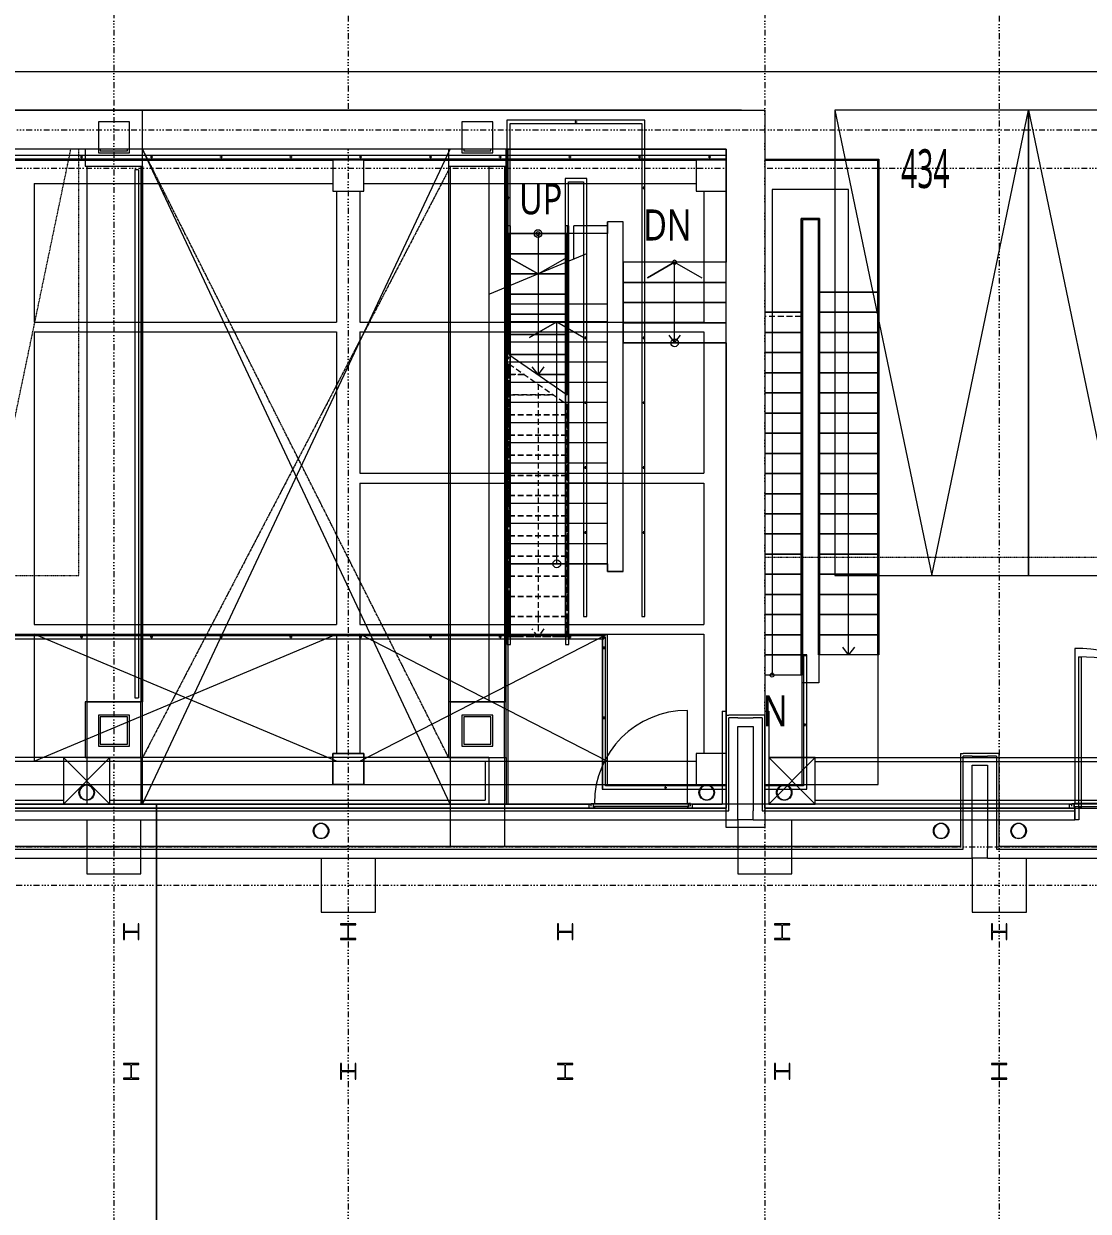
# Model space of a CAD drawing. Extents: x -168053 to 290600, y -560063 to 131745.
# Drawn here: x 114614 to 128349, y 85794 to 101111 of the extents above; entities that cross this region are included whole.
import ezdxf

# ---------------------------------------------------------------- set-up
doc = ezdxf.new("R2010")
doc.units = 0
doc.header["$LTSCALE"] = 250
doc.set_wipeout_variables(frame=1)
for name, pattern in [('H12PL1$0$CENTERK0', [0.065, 0.05, -0.005, 0.005, -0.005]), ('H12PL1$0$DOTK1', [0.01, 0.005, -0.005]), ('H12PL1$0$JJP_三點線', [0.9, 0.3, -0.15, 0, -0.15, 0, -0.15, 0, -0.15]), ('H12PL1$0$JJP_虛線(退縮線、投影線、地下室範圍、非屬本工程、圖面分區)', [0.45, 0.3, -0.15]), ('H12PL1$0$Wipeout_Contour', [1, 0, -1]), ('H12PL1$0$虛線', [0.846667, 0.423333, -0.423333]), ('H12PL25$0$JJP_三點線', [0.9, 0.3, -0.15, 0, -0.15, 0, -0.15, 0, -0.15]), ('H12PL25$0$JJP_虛線(退縮線、投影線、地下室範圍、非屬本工程、圖面分區)', [0.45, 0.3, -0.15])]:
    doc.linetypes.add(name, pattern=pattern)
for name, color, linetype in [('H12PL1$0$A-OBJE-2D', 252, 'Continuous'), ('H12PL1$0$A-OBJE-MEP', 252, 'Continuous'), ('H12PL1$0$A-RAIL', 252, 'Continuous'), ('H12PL1$0$A-STRS', 252, 'Continuous'), ('H12PL1$0$A-TEXT', 252, 'Continuous'), ('H12PL1$0$A-WALL-EX', 252, 'Continuous'), ('H12PL1$0$Door', 252, 'Continuous'), ('H12PL1$0$Hattch', 252, 'Continuous'), ('H12PL1$0$L10_14_DRAN', 252, 'Continuous'), ('H12PL1$0$L10_14_HYOKI', 252, 'Continuous'), ('H12PL1$0$L10_14_KABE1', 252, 'Continuous'), ('H12PL1$0$L10_14_PKG', 252, 'Continuous'), ('H12PL1$0$L10_14_PKG-NN', 252, 'Continuous'), ('H12PL1$0$L10_14_SIAGE1', 252, 'Continuous'), ('H12PL1$0$L10_14_SITE', 252, 'Continuous'), ('H12PL1$0$L10_14_STEEL2', 252, 'Continuous'), ('H12PL1$0$L10_14_SUGATA2', 252, 'Continuous'), ('H12PL1$0$L10_14_SUGATA3', 252, 'Continuous'), ('H12PL1$0$L10_14_SUGATAD', 252, 'Continuous'), ('H12PL1$0$L10_14_TATEGU1', 252, 'Continuous'), ('H12PL1$0$L10_14_TATEGU3', 252, 'Continuous'), ('H12PL1$0$S-BEAM-SHOW', 252, 'Continuous'), ('H12PL1$0$S-COL', 252, 'Continuous'), ('H12PL1$0$S-FNDN', 252, 'Continuous'), ('H12PL1$0$S-GRID', 252, 'Continuous'), ('H12PL1$0$S-SLAB-SHOW', 252, 'Continuous'), ('H12PL25$0$A-OBJE-2D', 252, 'Continuous'), ('H12PL25$0$A-OBJE-MEP', 252, 'Continuous'), ('H12PL25$0$A-RAIL', 252, 'Continuous'), ('H12PL25$0$A-STRS', 252, 'Continuous'), ('H12PL25$0$A-TEXT', 252, 'Continuous'), ('H12PL25$0$A-WALL-EX', 252, 'Continuous'), ('H12PL25$0$S-BEAM-SHOW', 252, 'Continuous'), ('H12PL25$0$S-COL', 252, 'Continuous'), ('H12PL25$0$S-GRID', 252, 'Continuous'), ('H12PL25$0$S-SLAB-SHOW', 252, 'Continuous')]:
    doc.layers.add(name, color=color, linetype=linetype)
doc.styles.add('H12PL1$0$Standard', font='', dxfattribs={"width": 0.8})
doc.styles.add('H12PL25$0$Standard', font='', dxfattribs={"width": 0.8})
doc.styles.get('H12PL1$0$Standard').set_extended_font_data('Microsoft JhengHei')
doc.styles.get('H12PL25$0$Standard').set_extended_font_data('Microsoft JhengHei')

# ---------------------------------------------------------------- blocks, each defined once
blk = doc.blocks.new('H12PL25')
at = {"layer": 'H12PL25$0$A-OBJE-2D', "lineweight": 0}
for p, q in [((114750, 91600), (118650, 93237.5)), ((118650, 91600), (114750, 93237.5)), ((118950, 91600), (122140, 93237.5)), ((122140, 91600), (118950, 93237.5))]:
    blk.add_line(p, q, dxfattribs=at)
at = {"layer": 'H12PL25$0$A-OBJE-MEP', "lineweight": 0, "flags": 128}
for points in [[(118545, 90700, 1), (118355, 90700, 1)], [(126545, 90700, 1), (126355, 90700, 1)], [(127545, 90700, 1), (127355, 90700, 1)]]:
    blk.add_lwpolyline(points, format="xyb", close=True, dxfattribs=at)
at = {"layer": 'H12PL25$0$A-OBJE-MEP', "lineweight": 0}
for centre in [(118450, 90700), (126450, 90700), (127450, 90700)]:
    blk.add_circle(centre, 100, dxfattribs=at)
at = {"layer": 'H12PL25$0$A-RAIL', "lineweight": 0}
for p, q in [((115360, 99407), (115360, 99373)), ((116260, 99407), (116260, 99373)), ((117160, 99407), (117160, 99373)), ((118060, 99407), (118060, 99373)), ((118960, 99407), (118960, 99373)), ((119860, 99407), (119860, 99373)), ((120760, 99407), (120760, 99373)), ((121660, 99407), (121660, 99373)), ((122560, 99407), (122560, 99373)), ((123460, 99407), (123460, 99373)), ((115377, 99390), (115343, 99390)), ((116277, 99390), (116243, 99390)), ((117177, 99390), (117143, 99390)), ((118077, 99390), (118043, 99390)), ((118977, 99390), (118943, 99390)), ((119877, 99390), (119843, 99390)), ((120777, 99390), (120743, 99390)), ((121677, 99390), (121643, 99390)), ((122577, 99390), (122543, 99390)), ((123477, 99390), (123443, 99390)), ((123747, 98490), (123713, 98490)), ((123730, 98473), (123730, 98507)), ((123747, 97590), (123713, 97590)), ((123730, 97573), (123730, 97607)), ((123747, 96690), (123713, 96690)), ((123730, 96673), (123730, 96707)), ((123747, 95790), (123713, 95790)), ((123730, 95773), (123730, 95807)), ((123747, 94890), (123713, 94890)), ((123730, 94873), (123730, 94907)), ((123747, 93990), (123713, 93990)), ((123730, 93973), (123730, 94007)), ((115377, 93197.5), (115343, 93197.5)), ((115360, 93214.5), (115360, 93180.5)), ((116277, 93197.5), (116243, 93197.5)), ((116260, 93214.5), (116260, 93180.5)), ((117177, 93197.5), (117143, 93197.5)), ((117160, 93214.5), (117160, 93180.5)), ((118077, 93197.5), (118043, 93197.5)), ((118060, 93214.5), (118060, 93180.5)), ((118977, 93197.5), (118943, 93197.5)), ((118960, 93214.5), (118960, 93180.5)), ((119877, 93197.5), (119843, 93197.5)), ((119860, 93214.5), (119860, 93180.5)), ((120777, 93197.5), (120743, 93197.5)), ((120760, 93214.5), (120760, 93180.5)), ((121677, 93197.5), (121643, 93197.5)), ((121660, 93214.5), (121660, 93180.5)), ((122121.35, 93197.5), (122078.65, 93197.5)), ((122078.65, 93197.5), (122078.65, 91238.65)), ((122120, 93187.5), (122080, 93187.5)), ((122080, 93187.5), (122080, 91240)), ((122120, 91280), (122120, 93187.5)), ((122121.35, 91281.35), (122121.35, 93197.5)), ((122083, 93060), (122117, 93060)), ((122100, 93077), (122100, 93043)), ((123747, 93090), (123713, 93090)), ((123730, 93073), (123730, 93107)), ((124717.35, 92970), (124674.65, 92970)), ((124674.65, 92970), (124674.65, 91281.35)), ((124716, 92960), (124676, 92960)), ((124676, 92960), (124676, 91280)), ((124716, 91240), (124716, 92960)), ((124717.35, 91238.65), (124717.35, 92970)), ((122083, 92160), (122117, 92160)), ((122100, 92177), (122100, 92143)), ((124713, 92070), (124679, 92070)), ((124696, 92053), (124696, 92087)), ((122078.65, 91238.65), (124717.35, 91238.65)), ((122080, 91240), (124716, 91240)), ((124676, 91280), (122120, 91280)), ((124674.65, 91281.35), (122121.35, 91281.35)), ((122879, 91260), (122913, 91260)), ((122896, 91243), (122896, 91277)), ((123779, 91260), (123813, 91260)), ((123796, 91243), (123796, 91277))]:
    blk.add_line(p, q, dxfattribs=at)
at = {"layer": 'H12PL25$0$A-RAIL', "lineweight": 0, "flags": 128}
for points in [[(77560, 99411.35), (77560, 99368.65), (123730, 99368.65), (123730, 99411.35)], [(77570, 99410), (77570, 99370), (123720, 99370), (123720, 99410)], [(123751.35, 99390), (123708.65, 99390), (123708.65, 92690), (123751.35, 92690)], [(123750, 99380), (123710, 99380), (123710, 92700), (123750, 92700)], [(77560, 93218.85), (77560, 93176.15), (122100, 93176.15), (122100, 93218.85)], [(77570, 93217.5), (77570, 93177.5), (122090, 93177.5), (122090, 93217.5)]]:
    blk.add_lwpolyline(points, close=True, dxfattribs=at)
at = {"layer": 'H12PL25$0$A-STRS', "lineweight": 0}
for p, q in [((123878, 97390), (123878, 99366)), ((123878, 99366), (125648, 99366)), ((125632, 99350), (123894, 99350)), ((123894, 99350), (123894, 97390)), ((123894, 99350), (125632, 99350)), ((123894, 97390), (123894, 99350)), ((123894, 99350), (125632, 99350)), ((123894, 97390), (123894, 99350)), ((125632, 97650), (125632, 99350)), ((125632, 99350), (125632, 97650)), ((125632, 99350), (125632, 97650)), ((125648, 99366), (125648, 97650)), ((125257, 98975), (124269, 98975)), ((124269, 98975), (124269, 97390)), ((125257, 97650), (125257, 98975)), ((124644, 97390), (124644, 98600)), ((124644, 98600), (124882, 98600)), ((124882, 98600), (124644, 98600)), ((124644, 98600), (124644, 97390)), ((124882, 98600), (124644, 98600)), ((124644, 98600), (124644, 97390)), ((124866, 98584), (124660, 98584)), ((124660, 98584), (124660, 97390)), ((124866, 97650), (124866, 98584)), ((124882, 98600), (124882, 97650)), ((124882, 97650), (124882, 98600)), ((124882, 97650), (124882, 98600)), ((124866, 92970), (124866, 97650)), ((124866, 97650), (124882, 97650)), ((124882, 97650), (124866, 97650)), ((124882, 97650), (124882, 92970)), ((124882, 92970), (124882, 97650)), ((125632, 97650), (124882, 97650)), ((125632, 97650), (124882, 97650)), ((124882, 97390), (124882, 97650)), ((124882, 97650), (125632, 97650)), ((125632, 97650), (124882, 97650)), ((125257, 93230), (125257, 97650)), ((125632, 92970), (125632, 97650)), ((125632, 97650), (125648, 97650)), ((125648, 97650), (125632, 97650)), ((125632, 97650), (125632, 92970)), ((125632, 97650), (125632, 97390)), ((125648, 97650), (125648, 92970)), ((123894, 97390), (123878, 97390)), ((123878, 92710), (123878, 97390)), ((123878, 97390), (123894, 97390)), ((123894, 97390), (123894, 92710)), ((123894, 92710), (123894, 97390)), ((123894, 97390), (124644, 97390)), ((123894, 97390), (124644, 97390)), ((124644, 97390), (123894, 97390)), ((123894, 97130), (123894, 97390)), ((123894, 97390), (124644, 97390)), ((124269, 97390), (124269, 92970)), ((124660, 97390), (124644, 97390)), ((124644, 92710), (124644, 97390)), ((124644, 97390), (124660, 97390)), ((124644, 97390), (124644, 92710)), ((124644, 97390), (124644, 97130)), ((124660, 97390), (124660, 92710)), ((125632, 97390), (124882, 97390)), ((124882, 97130), (124882, 97390)), ((124882, 97390), (125632, 97390)), ((125632, 97390), (124882, 97390)), ((125632, 97390), (125632, 97130)), ((123894, 97130), (124644, 97130)), ((124644, 97130), (123894, 97130)), ((123894, 97130), (124644, 97130)), ((123894, 96870), (123894, 97130)), ((124644, 97130), (124644, 96870)), ((125632, 97130), (124882, 97130)), ((124882, 96870), (124882, 97130)), ((124882, 97130), (125632, 97130)), ((125632, 97130), (124882, 97130)), ((125632, 97130), (125632, 96870)), ((123894, 96870), (124644, 96870)), ((124644, 96870), (123894, 96870)), ((123894, 96870), (124644, 96870)), ((123894, 96610), (123894, 96870)), ((124644, 96870), (124644, 96610)), ((125632, 96870), (124882, 96870)), ((124882, 96610), (124882, 96870)), ((124882, 96870), (125632, 96870)), ((125632, 96870), (124882, 96870)), ((125632, 96870), (125632, 96610)), ((123894, 96610), (124644, 96610)), ((124644, 96610), (123894, 96610)), ((123894, 96610), (124644, 96610)), ((123894, 96350), (123894, 96610)), ((124644, 96610), (124644, 96350)), ((125632, 96610), (124882, 96610)), ((124882, 96350), (124882, 96610)), ((124882, 96610), (125632, 96610)), ((125632, 96610), (124882, 96610)), ((125632, 96610), (125632, 96350)), ((123894, 96350), (124644, 96350)), ((124644, 96350), (123894, 96350)), ((123894, 96350), (124644, 96350)), ((123894, 96090), (123894, 96350)), ((124644, 96350), (124644, 96090)), ((125632, 96350), (124882, 96350)), ((124882, 96090), (124882, 96350)), ((124882, 96350), (125632, 96350)), ((125632, 96350), (124882, 96350)), ((125632, 96350), (125632, 96090)), ((123894, 96090), (124644, 96090)), ((124644, 96090), (123894, 96090)), ((123894, 96090), (124644, 96090)), ((123894, 95830), (123894, 96090)), ((124644, 96090), (124644, 95830)), ((125632, 96090), (124882, 96090)), ((124882, 95830), (124882, 96090)), ((124882, 96090), (125632, 96090)), ((125632, 96090), (124882, 96090)), ((125632, 96090), (125632, 95830)), ((123894, 95830), (124644, 95830)), ((124644, 95830), (123894, 95830)), ((123894, 95830), (124644, 95830)), ((123894, 95570), (123894, 95830)), ((124644, 95830), (124644, 95570)), ((125632, 95830), (124882, 95830)), ((124882, 95570), (124882, 95830)), ((124882, 95830), (125632, 95830)), ((125632, 95830), (124882, 95830)), ((125632, 95830), (125632, 95570)), ((123894, 95570), (124644, 95570)), ((124644, 95570), (123894, 95570)), ((123894, 95570), (124644, 95570)), ((123894, 95310), (123894, 95570)), ((124644, 95570), (124644, 95310)), ((125632, 95570), (124882, 95570)), ((124882, 95310), (124882, 95570)), ((124882, 95570), (125632, 95570)), ((125632, 95570), (124882, 95570)), ((125632, 95570), (125632, 95310)), ((123894, 95310), (124644, 95310)), ((124644, 95310), (123894, 95310)), ((123894, 95310), (124644, 95310)), ((123894, 95050), (123894, 95310)), ((124644, 95310), (124644, 95050)), ((125632, 95310), (124882, 95310)), ((124882, 95050), (124882, 95310)), ((124882, 95310), (125632, 95310)), ((125632, 95310), (124882, 95310)), ((125632, 95310), (125632, 95050)), ((123894, 95050), (124644, 95050)), ((124644, 95050), (123894, 95050)), ((123894, 95050), (124644, 95050)), ((123894, 94790), (123894, 95050)), ((124644, 95050), (124644, 94790)), ((125632, 95050), (124882, 95050)), ((124882, 94790), (124882, 95050)), ((124882, 95050), (125632, 95050)), ((125632, 95050), (124882, 95050)), ((125632, 95050), (125632, 94790)), ((123894, 94790), (124644, 94790)), ((124644, 94790), (123894, 94790)), ((123894, 94790), (124644, 94790)), ((123894, 94530), (123894, 94790)), ((124644, 94790), (124644, 94530)), ((125632, 94790), (124882, 94790)), ((124882, 94530), (124882, 94790)), ((124882, 94790), (125632, 94790)), ((125632, 94790), (124882, 94790)), ((125632, 94790), (125632, 94530)), ((123894, 94530), (124644, 94530)), ((124644, 94530), (123894, 94530)), ((123894, 94530), (124644, 94530)), ((123894, 94270), (123894, 94530)), ((124644, 94530), (124644, 94270)), ((125632, 94530), (124882, 94530)), ((124882, 94270), (124882, 94530)), ((124882, 94530), (125632, 94530)), ((125632, 94530), (124882, 94530)), ((125632, 94530), (125632, 94270)), ((123894, 94270), (124644, 94270)), ((124644, 94270), (123894, 94270)), ((123894, 94270), (124644, 94270)), ((123894, 94010), (123894, 94270)), ((124644, 94270), (124644, 94010)), ((125632, 94270), (124882, 94270)), ((124882, 94010), (124882, 94270)), ((124882, 94270), (125632, 94270)), ((125632, 94270), (124882, 94270)), ((125632, 94270), (125632, 94010)), ((123894, 94010), (124644, 94010)), ((124644, 94010), (123894, 94010)), ((123894, 94010), (124644, 94010)), ((123894, 93750), (123894, 94010)), ((124644, 94010), (124644, 93750)), ((125632, 94010), (124882, 94010)), ((124882, 93750), (124882, 94010)), ((124882, 94010), (125632, 94010)), ((125632, 94010), (124882, 94010)), ((125632, 94010), (125632, 93750)), ((123894, 93750), (124644, 93750)), ((124644, 93750), (123894, 93750)), ((123894, 93750), (124644, 93750)), ((123894, 93490), (123894, 93750)), ((124644, 93750), (124644, 93490)), ((125632, 93750), (124882, 93750)), ((124882, 93490), (124882, 93750)), ((124882, 93750), (125632, 93750)), ((125632, 93750), (124882, 93750)), ((125632, 93750), (125632, 93490)), ((123894, 93490), (124644, 93490)), ((124644, 93490), (123894, 93490)), ((123894, 93490), (124644, 93490)), ((123894, 93230), (123894, 93490)), ((124644, 93490), (124644, 93230)), ((125632, 93490), (124882, 93490)), ((124882, 93230), (124882, 93490)), ((124882, 93490), (125632, 93490)), ((125632, 93490), (124882, 93490)), ((125632, 93490), (125632, 93230)), ((123894, 93230), (124644, 93230)), ((124644, 93230), (123894, 93230)), ((123894, 93230), (124644, 93230)), ((123894, 92970), (123894, 93230)), ((124644, 93230), (124644, 92970)), ((125632, 93230), (124882, 93230)), ((124882, 92970), (124882, 93230)), ((124882, 93230), (125632, 93230)), ((125632, 93230), (124882, 93230)), ((125257, 92970), (125257, 93230)), ((125632, 93230), (125632, 92970)), ((125257, 92970), (125182, 93070)), ((125332, 93070), (125257, 92970)), ((123894, 92970), (124644, 92970)), ((124644, 92970), (123894, 92970)), ((123894, 92970), (124644, 92970)), ((123894, 92710), (123894, 92970)), ((124269, 92970), (124269, 92710)), ((124644, 92970), (124644, 92710)), ((124882, 92970), (124866, 92970)), ((125632, 92970), (124882, 92970)), ((125632, 92970), (124882, 92970)), ((125648, 92970), (125632, 92970)), ((123894, 92710), (123878, 92710)), ((124644, 92710), (123894, 92710)), ((124644, 92710), (123894, 92710)), ((124660, 92710), (124644, 92710))]:
    blk.add_line(p, q, dxfattribs=at)
at = {"layer": 'H12PL25$0$A-STRS', "linetype": 'H12PL25$0$JJP_虛線(退縮線、投影線、地下室範圍、非屬本工程、圖面分區)', "lineweight": 0}
blk.add_line((123894, 97340), (124644, 97340), dxfattribs=at)
at = {"layer": 'H12PL25$0$A-STRS', "lineweight": 0, "flags": 128}
blk.add_lwpolyline([(124244, 92710, -1), (124294, 92710, -1)], format="xyb", close=True, dxfattribs=at)
at = {"layer": 'H12PL25$0$A-WALL-EX', "lineweight": 0}
for p, q in [((126850, 91665), (126735, 91665)), ((126850, 91665), (126735, 91665)), ((126735, 90500), (126735, 91665)), ((126850, 91665), (127050, 91665)), ((127165, 91665), (127050, 91665)), ((127165, 91665), (127050, 91665)), ((127165, 91665), (127165, 90500)), ((77050, 90465), (126700, 90465)), ((126700, 90465), (126735, 90465)), ((126735, 90465), (126735, 90500)), ((126735, 90465), (126735, 90500)), ((127165, 90500), (127165, 90465)), ((127165, 90500), (127165, 90465)), ((127165, 90465), (127200, 90465)), ((127200, 90465), (151200, 90465))]:
    blk.add_line(p, q, dxfattribs=at)
at = {"layer": 'H12PL25$0$A-WALL-EX', "lineweight": 0, "flags": 128}
for points in [[(126700, 91700), (126735, 91700)], [(126700, 91700), (126700, 90500)], [(127165, 91700), (126735, 91700)], [(127200, 91700), (127165, 91700)], [(127200, 90500), (127200, 91700)], [(126850, 91550), (127050, 91550)], [(126850, 90465), (126850, 91550)], [(127050, 91550), (127050, 90465)], [(77050, 90500), (126700, 90500)], [(77050, 90500), (126700, 90500)], [(77050, 90500), (126700, 90500)], [(126700, 90500), (77050, 90500)], [(126850, 90350), (126850, 90465)], [(127050, 90350), (127050, 90465)], [(127200, 90500), (151200, 90500)], [(127200, 90500), (151200, 90500)], [(127200, 90500), (151200, 90500)], [(151200, 90500), (127200, 90500)], [(77050, 90350), (126850, 90350)], [(127050, 90350), (151350, 90350)]]:
    blk.add_lwpolyline(points, dxfattribs=at)
at = {"layer": 'H12PL25$0$S-BEAM-SHOW', "lineweight": 0, "flags": 128}
for points in [[(110600, 99350), (118600, 99350)], [(118600, 99350), (118600, 99050)], [(119000, 99350), (123290, 99350)], [(119000, 99050), (119000, 99350)], [(123290, 99350), (123290, 99050)], [(114750, 99050), (114750, 97262.5)], [(114750, 99050), (118600, 99050)], [(118650, 98950), (118950, 98950)], [(118650, 98950), (118650, 97262.5)], [(118950, 98950), (118950, 97262.5)], [(119000, 99050), (123290, 99050)], [(123390, 98950), (123690, 98950)], [(123390, 98950), (123390, 97262.5)], [(123690, 98950), (123690, 91700)], [(114750, 97262.5), (118650, 97262.5)], [(118950, 97262.5), (123390, 97262.5)], [(114750, 97137.5), (118650, 97137.5)], [(114750, 97137.5), (114750, 93362.5)], [(118650, 97137.5), (118650, 93362.5)], [(118950, 97137.5), (123390, 97137.5)], [(118950, 97137.5), (118950, 95312.5)], [(123390, 97137.5), (123390, 95312.5)], [(118950, 95312.5), (123390, 95312.5)], [(118950, 95187.5), (123390, 95187.5)], [(118950, 95187.5), (118950, 93362.5)], [(123390, 95187.5), (123390, 93362.5)], [(114750, 93362.5), (118650, 93362.5)], [(118950, 93362.5), (123390, 93362.5)], [(114750, 93237.5), (118650, 93237.5)], [(114750, 93237.5), (114750, 91600)], [(118650, 93237.5), (118650, 91700)], [(118950, 93237.5), (123390, 93237.5)], [(118950, 93237.5), (118950, 91700)], [(123390, 93237.5), (123390, 91700)], [(114750, 91600), (118600, 91600)], [(118600, 91600), (118600, 91300)], [(118950, 91700), (118650, 91700)], [(119000, 91600), (123290, 91600)], [(119000, 91300), (119000, 91600)], [(123290, 91600), (123290, 91300)], [(123690, 91700), (123390, 91700)], [(110600, 91300), (118600, 91300)], [(119000, 91300), (123290, 91300)]]:
    blk.add_lwpolyline(points, dxfattribs=at)
at = {"layer": 'H12PL25$0$S-COL', "lineweight": 0, "flags": 128}
for points in [[(118600, 98950), (119000, 98950), (119000, 99350), (118600, 99350)], [(123290, 98950), (123690, 98950), (123690, 99350), (123290, 99350)], [(118600, 91300), (119000, 91300), (119000, 91700), (118600, 91700)], [(123290, 91300), (123690, 91300), (123690, 91700), (123290, 91700)]]:
    blk.add_lwpolyline(points, close=True, dxfattribs=at)
for points in [[(118450, 90350), (118450, 89650), (119150, 89650), (119150, 90350)], [(127050, 90350), (126850, 90350), (126850, 89650), (127550, 89650), (127550, 90350)]]:
    blk.add_lwpolyline(points, dxfattribs=at)
for points in [[(116100, 89499.5), (116088, 89499.5), (116088, 89416.5, -0.41421356), (116075, 89403.5), (115925, 89403.5, -0.41421356), (115912, 89416.5), (115912, 89499.5), (115900, 89499.5), (115900, 89299.5), (115912, 89299.5), (115912, 89382.5, -0.41421356), (115925, 89395.5), (116075, 89395.5, -0.41421356), (116088, 89382.5), (116088, 89299.5), (116100, 89299.5)], [(118900, 89299.5), (118900, 89311.5), (118817, 89311.5, -0.41421356), (118804, 89324.5), (118804, 89474.5, -0.41421356), (118817, 89487.5), (118900, 89487.5), (118900, 89499.5), (118700, 89499.5), (118700, 89487.5), (118783, 89487.5, -0.41421356), (118796, 89474.5), (118796, 89324.5, -0.41421356), (118783, 89311.5), (118700, 89311.5), (118700, 89299.5)], [(121700, 89499.5), (121688, 89499.5), (121688, 89416.5, -0.41421356), (121675, 89403.5), (121525, 89403.5, -0.41421356), (121512, 89416.5), (121512, 89499.5), (121500, 89499.5), (121500, 89299.5), (121512, 89299.5), (121512, 89382.5, -0.41421356), (121525, 89395.5), (121675, 89395.5, -0.41421356), (121688, 89382.5), (121688, 89299.5), (121700, 89299.5)], [(124500, 89299.5), (124500, 89311.5), (124417, 89311.5, -0.41421356), (124404, 89324.5), (124404, 89474.5, -0.41421356), (124417, 89487.5), (124500, 89487.5), (124500, 89499.5), (124300, 89499.5), (124300, 89487.5), (124383, 89487.5, -0.41421356), (124396, 89474.5), (124396, 89324.5, -0.41421356), (124383, 89311.5), (124300, 89311.5), (124300, 89299.5)], [(127300, 89499.5), (127288, 89499.5), (127288, 89416.5, -0.41421356), (127275, 89403.5), (127125, 89403.5, -0.41421356), (127112, 89416.5), (127112, 89499.5), (127100, 89499.5), (127100, 89299.5), (127112, 89299.5), (127112, 89382.5, -0.41421356), (127125, 89395.5), (127275, 89395.5, -0.41421356), (127288, 89382.5), (127288, 89299.5), (127300, 89299.5)], [(116100, 87500), (116100, 87512), (116017, 87512, -0.41421356), (116004, 87525), (116004, 87675, -0.41421356), (116017, 87688), (116100, 87688), (116100, 87700), (115900, 87700), (115900, 87688), (115983, 87688, -0.41421356), (115996, 87675), (115996, 87525, -0.41421356), (115983, 87512), (115900, 87512), (115900, 87500)], [(118900, 87700), (118888, 87700), (118888, 87617, -0.41421356), (118875, 87604), (118725, 87604, -0.41421356), (118712, 87617), (118712, 87700), (118700, 87700), (118700, 87500), (118712, 87500), (118712, 87583, -0.41421356), (118725, 87596), (118875, 87596, -0.41421356), (118888, 87583), (118888, 87500), (118900, 87500)], [(121700, 87500), (121700, 87512), (121617, 87512, -0.41421356), (121604, 87525), (121604, 87675, -0.41421356), (121617, 87688), (121700, 87688), (121700, 87700), (121500, 87700), (121500, 87688), (121583, 87688, -0.41421356), (121596, 87675), (121596, 87525, -0.41421356), (121583, 87512), (121500, 87512), (121500, 87500)], [(124500, 87700), (124488, 87700), (124488, 87617, -0.41421356), (124475, 87604), (124325, 87604, -0.41421356), (124312, 87617), (124312, 87700), (124300, 87700), (124300, 87500), (124312, 87500), (124312, 87583, -0.41421356), (124325, 87596), (124475, 87596, -0.41421356), (124488, 87583), (124488, 87500), (124500, 87500)], [(127300, 87500), (127300, 87512), (127217, 87512, -0.41421356), (127204, 87525), (127204, 87675, -0.41421356), (127217, 87688), (127300, 87688), (127300, 87700), (127100, 87700), (127100, 87688), (127183, 87688, -0.41421356), (127196, 87675), (127196, 87525, -0.41421356), (127183, 87512), (127100, 87512), (127100, 87500)]]:
    blk.add_lwpolyline(points, format="xyb", close=True, dxfattribs=at)
at = {"layer": 'H12PL25$0$S-GRID', "linetype": 'H12PL25$0$JJP_三點線', "lineweight": 0}
for p, q in [((118800, 128250), (118800, -28000)), ((127200, 128250), (127200, -28000)), ((-29000, 99250), (289600, 99250)), ((-29000, 90000), (289600, 90000))]:
    blk.add_line(p, q, dxfattribs=at)
at = {"layer": 'H12PL25$0$S-SLAB-SHOW', "lineweight": 0, "flags": 128}
for points in [[(77600, 99350), (77600, 93237.5), (122140, 93237.5), (122140, 91300), (125640, 91300), (125640, 92970), (124874, 92970), (124874, 92610), (124656, 92610), (124656, 92710), (123890, 92710), (123890, 92610), (123690, 92610), (123690, 99350)], [(77600, 99350), (77600, 93237.5), (122140, 93237.5), (122140, 91300), (124656, 91300), (124656, 92710), (123890, 92710), (123890, 92610), (123690, 92610), (123690, 99350)]]:
    blk.add_lwpolyline(points, close=True, dxfattribs=at)
at = {"layer": 'H12PL25$0$S-SLAB-SHOW', "lineweight": 0}
blk.add_lwpolyline([(118600, 91700), (119000, 91700), (119000, 91300), (118600, 91300)], close=True, dxfattribs=at)
at = {"layer": 'H12PL25$0$A-TEXT', "linetype": 'Continuous', "lineweight": 0, "insert": (123846.49, 92247.84), "char_height": 400, "attachment_point": 4, "style": 'H12PL25$0$Standard'}
blk.add_mtext('\\A1;DN', dxfattribs=at)
blk = doc.blocks.new('H12PL1')
at = {"layer": 'H12PL1$0$A-OBJE-MEP', "lineweight": 0, "flags": 128}
blk.add_lwpolyline([(127545, 90700, 1), (127355, 90700, 1)], format="xyb", close=True, dxfattribs=at)
at = {"layer": 'H12PL1$0$A-OBJE-MEP', "lineweight": 0}
blk.add_circle((127450, 90700), 100, dxfattribs=at)
at = {"layer": 'H12PL1$0$A-WALL-EX', "lineweight": 0}
blk.add_line((131200, 90500), (131200, 90350), dxfattribs=at)
at = {"layer": 'H12PL1$0$Door', "lineweight": 0}
for p, q in [((131250, 90500), (131250, 92450)), ((131250, 92450), (131280, 92450)), ((131280, 92450), (131280, 90500)), ((131200, 90500), (131250, 90500)), ((131200, 90350), (131200, 90500)), ((131280, 90500), (131250, 90500)), ((131250, 90500), (131250, 90350)), ((131250, 90350), (131200, 90350))]:
    blk.add_line(p, q, dxfattribs=at)
blk.add_arc((131250, 90500), 1950, 0, 90, dxfattribs=at)
at = {"layer": 'H12PL1$0$L10_14_DRAN', "lineweight": 0}
for centre in [(118450, 90700), (126450, 90700), (127450, 90700)]:
    blk.add_circle(centre, 100, dxfattribs=at)
at = {"layer": 'H12PL1$0$L10_14_HYOKI', "linetype": 'H12PL1$0$CENTERK0', "lineweight": 0}
for p, q in [((123120, 91150), (119170, 99000)), ((123120, 98730), (119170, 91150))]:
    blk.add_line(p, q, dxfattribs=at)
at = {"layer": 'H12PL1$0$L10_14_HYOKI', "lineweight": 0}
blk.add_line((124898, 97650), (123648, 97130), dxfattribs=at)
at = {"layer": 'H12PL1$0$L10_14_HYOKI', "lineweight": 0, "flags": 128}
for points in [[(124273, 97910), (124273, 97390), (123923, 97590), (124273, 97390), (124623, 97590)], [(126035, 96500), (126035, 97540), (125685, 97340), (126035, 97540), (126385, 97340)], [(124515, 93650), (124515, 96770), (124165, 96570), (124515, 96770), (124865, 96570)]]:
    blk.add_lwpolyline(points, dxfattribs=at)
at = {"layer": 'H12PL1$0$L10_14_HYOKI', "lineweight": 0}
for centre in [(124273, 97910), (126035, 96500), (124515, 93650)]:
    blk.add_circle(centre, 50, dxfattribs=at)
at = {"layer": 'H12PL1$0$L10_14_KABE1', "lineweight": 0}
for p, q in [((126650, 91750), (126650, 90550)), ((126650, 91750), (127250, 91750)), ((127250, 91750), (127250, 90550)), ((77100, 90550), (124935, 90550)), ((124935, 90500), (124935, 90550)), ((126265, 90500), (126265, 90550)), ((126265, 90550), (126650, 90550)), ((131130, 90550), (127250, 90550)), ((131130, 90500), (131130, 90550))]:
    blk.add_line(p, q, dxfattribs=at)
at = {"layer": 'H12PL1$0$L10_14_PKG', "linetype": 'H12PL1$0$DOTK1', "lineweight": 0, "flags": 128}
blk.add_lwpolyline([(115850, 99500), (115850, 93500), (118350, 93500), (118350, 99500)], close=True, dxfattribs=at)
blk.add_lwpolyline([(115850, 99500), (117100, 93500), (118350, 99500)], dxfattribs=at)
at = {"layer": 'H12PL1$0$L10_14_PKG', "lineweight": 0, "flags": 128}
for points in [[(128102.64, 99500), (129352.64, 93500), (130602.64, 99500)], [(130602.64, 99500), (131852.64, 93500), (133102.64, 99500)]]:
    blk.add_lwpolyline(points, dxfattribs=at)
for points in [[(128102.64, 99500), (128102.64, 93500), (130602.64, 93500), (130602.64, 99500)], [(130602.64, 99500), (130602.64, 93500), (133102.64, 93500), (133102.64, 99500)]]:
    blk.add_lwpolyline(points, close=True, dxfattribs=at)
at = {"layer": 'H12PL1$0$L10_14_SIAGE1', "lineweight": 0}
for p, q in [((124935, 90550), (124960, 90550)), ((126265, 90550), (126240, 90550)), ((131130, 90550), (131160, 90550))]:
    blk.add_line(p, q, dxfattribs=at)
at = {"layer": 'H12PL1$0$L10_14_SITE', "lineweight": 0}
blk.add_line((25250, 100000), (193700, 100000), dxfattribs=at)
at = {"layer": 'H12PL1$0$L10_14_STEEL2', "lineweight": 0, "flags": 128}
for points in [[(119000, 98950), (119000, 99350), (118600, 99350), (118600, 98950)], [(118975, 98975), (118975, 99325), (118625, 99325), (118625, 98975)], [(123690, 98950), (123690, 99350), (123290, 99350), (123290, 98950)], [(123665, 98975), (123665, 99325), (123315, 99325), (123315, 98975)], [(119000, 91300), (119000, 91700), (118600, 91700), (118600, 91300)], [(118975, 91325), (118975, 91675), (118625, 91675), (118625, 91325)], [(123690, 91300), (123690, 91700), (123290, 91700), (123290, 91300)], [(123665, 91325), (123665, 91675), (123315, 91675), (123315, 91325)]]:
    blk.add_lwpolyline(points, close=True, dxfattribs=at)
at = {"layer": 'H12PL1$0$L10_14_SUGATA2', "lineweight": 0}
for p, q in [((123120, 99450), (119220, 99450)), ((119220, 99450), (119220, 99400)), ((123120, 99400), (119220, 99400)), ((119070, 98730), (119070, 91920)), ((119120, 98730), (119070, 98730)), ((119120, 98730), (119120, 91920)), ((123640, 98780), (123640, 91870)), ((123860, 91870), (123860, 98780)), ((125170, 93550), (125170, 98060)), ((125370, 98060), (125170, 98060)), ((125370, 93550), (125370, 98060)), ((126900, 98060), (126700, 98060)), ((126700, 91750), (126700, 98060)), ((126900, 91750), (126900, 98060)), ((123890, 97230.67), (123890, 98010)), ((124656, 97549.33), (124656, 98010)), ((125170, 97000), (123860, 97000)), ((125370, 93550), (125170, 93550)), ((119070, 91920), (119120, 91920))]:
    blk.add_line(p, q, dxfattribs=at)
at = {"layer": 'H12PL1$0$L10_14_SUGATA2', "lineweight": 0, "flags": 128}
for points in [[(119170, 99500), (118430, 99500), (118430, 98780), (119170, 98780)], [(123860, 99500), (123120, 99500), (123120, 98780), (123860, 98780)], [(119170, 91150), (119170, 91870), (118430, 91870), (118430, 91150)], [(123860, 91150), (123860, 91870), (123120, 91870), (123120, 91150)]]:
    blk.add_lwpolyline(points, close=True, dxfattribs=at)
at = {"layer": 'H12PL1$0$L10_14_SUGATA3', "lineweight": 0}
for p, q in [((118430, 99500), (110770, 99500)), ((123120, 99500), (119170, 99500)), ((126900, 99500), (123860, 99500)), ((126900, 99260), (126900, 99500)), ((126900, 98060), (126900, 99260)), ((123120, 99000), (119170, 99000)), ((119170, 98780), (119170, 91870)), ((123120, 98780), (123120, 91870)), ((124656, 97910), (123890, 97910)), ((125170, 98010), (124736, 98010)), ((124736, 97582.61), (124736, 98010)), ((124656, 97650), (123890, 97650)), ((126700, 97540), (125370, 97540)), ((124273, 97390), (123890, 97390)), ((126700, 97280), (125370, 97280)), ((126700, 97020), (125370, 97020)), ((125170, 96770), (123860, 96770)), ((126700, 96760), (125370, 96760)), ((125170, 96510), (123860, 96510)), ((126700, 96500), (125370, 96500)), ((125170, 96250), (123860, 96250)), ((125170, 95990), (123860, 95990)), ((125170, 95730), (123860, 95730)), ((125170, 95470), (123860, 95470)), ((125170, 95210), (123860, 95210)), ((125170, 94950), (123860, 94950)), ((125170, 94690), (123860, 94690)), ((125170, 94430), (123860, 94430)), ((125170, 94170), (123860, 94170)), ((125170, 93910), (123860, 93910)), ((125170, 93650), (123860, 93650)), ((123640, 91150), (110770, 91150)), ((118150, 91150), (118750, 90550)), ((118150, 90550), (118750, 91150)), ((123640, 91150), (123640, 90550)), ((123860, 91150), (123860, 90550)), ((127250, 91150), (127850, 90550)), ((127250, 90550), (127850, 91150)), ((127250, 91150), (151150, 91150)), ((118150, 91100), (110350, 91100)), ((123590, 91100), (118750, 91100)), ((123590, 91100), (123590, 90600)), ((123640, 91130), (123640, 90550)), ((127850, 91100), (135900, 91100)), ((110350, 90600), (118150, 90600)), ((118750, 90600), (123590, 90600)), ((127850, 90600), (135900, 90600))]:
    blk.add_line(p, q, dxfattribs=at)
at = {"layer": 'H12PL1$0$L10_14_SUGATA3', "lineweight": 0, "flags": 128}
for points in [[(118150, 90550), (118750, 90550), (118750, 91150), (118150, 91150)], [(127250, 90550), (127850, 90550), (127850, 91150), (127250, 91150)]]:
    blk.add_lwpolyline(points, close=True, dxfattribs=at)
at = {"layer": 'H12PL1$0$L10_14_SUGATAD', "linetype": 'H12PL1$0$DOTK1', "lineweight": 0}
blk.add_line((151500, 93730), (126900, 93730), dxfattribs=at)
at = {"layer": 'H12PL1$0$L10_14_TATEGU1', "lineweight": 0, "flags": 128}
for points in [[(124960, 90525), (124960, 90560), (124985, 90560), (124985, 90515), (125000, 90515), (125000, 90500)], [(126240, 90525), (126240, 90560), (126215, 90560), (126215, 90515), (126200, 90515), (126200, 90500)], [(131160, 90525), (131160, 90560), (131185, 90560), (131185, 90515), (131200, 90515), (131200, 90500)]]:
    blk.add_lwpolyline(points, dxfattribs=at)
at = {"layer": 'H12PL1$0$L10_14_TATEGU3', "lineweight": 0}
for p, q in [((131200, 92560), (131200, 90560)), ((126200, 90560), (126200, 91760))]:
    blk.add_line(p, q, dxfattribs=at)
at = {"layer": 'H12PL1$0$L10_14_TATEGU3', "lineweight": 0, "flags": 128}
for points in [[(124990, 90560), (126210, 90560), (126210, 90520), (124990, 90520)], [(135210, 90560), (131190, 90560), (131190, 90520), (135210, 90520)]]:
    blk.add_lwpolyline(points, close=True, dxfattribs=at)
at = {"layer": 'H12PL1$0$L10_14_TATEGU3', "lineweight": 0}
for centre, radius, start, end in [((131200, 90560), 2000, 0, 90), ((126200, 90560), 1200, 90, 180)]:
    blk.add_arc(centre, radius, start, end, dxfattribs=at)
at = {"layer": 'H12PL1$0$S-BEAM-SHOW', "lineweight": 0, "flags": 128}
blk.add_lwpolyline([(123840, 90000), (123140, 90000)], dxfattribs=at)
at = {"layer": 'H12PL1$0$S-GRID', "linetype": 'H12PL1$0$JJP_三點線', "lineweight": 0}
blk.add_line((-29000, 90000), (289600, 90000), dxfattribs=at)
at = {"layer": 'H12PL1$0$L10_14_PKG-NN', "linetype": 'Continuous', "lineweight": 0, "insert": (128957.61, 98743.93), "char_height": 500, "attachment_point": 4, "style": 'H12PL1$0$Standard'}
blk.add_mtext('\\A1;{\\W0.56;434}', dxfattribs=at)
at = {"linetype": 'H12PL1$0$Wipeout_Contour', "lineweight": 0, "ltscale": 112435.509031}
blk.add_wipeout([(77400, 99500), (127200, 99500), (127200, 90250), (126700, 90250), (126700, 99000), (77900, 99000), (77900, 90515.6), (77400, 90515.6)], dxfattribs=at).dxf.layer = 'H12PL1$0$Hattch'
at = {"layer": 'H12PL1$0$A-OBJE-2D', "lineweight": 0}
for p, q in [((119170, 90550), (123140, 99000)), ((123140, 90550), (119170, 99000))]:
    blk.add_line(p, q, dxfattribs=at)
at = {"layer": 'H12PL1$0$A-OBJE-MEP', "lineweight": 0, "flags": 128}
for points in [[(118545, 90700, 1), (118355, 90700, 1)], [(126545, 90700, 1), (126355, 90700, 1)]]:
    blk.add_lwpolyline(points, format="xyb", close=True, dxfattribs=at)
at = {"layer": 'H12PL1$0$A-OBJE-MEP', "lineweight": 0}
for centre in [(118450, 90700), (126450, 90700)]:
    blk.add_circle(centre, 100, dxfattribs=at)
at = {"layer": 'H12PL1$0$A-RAIL', "lineweight": 0}
for p, q in [((125653.35, 99371.35), (123872.65, 99371.35)), ((123872.65, 99371.35), (123872.65, 97390)), ((123915.35, 99328.65), (125610.65, 99328.65)), ((123915.35, 97390), (123915.35, 99328.65)), ((124746, 99350), (124780, 99350)), ((124763, 99333), (124763, 99367)), ((125610.65, 99328.65), (125610.65, 97650)), ((125653.35, 97650), (125653.35, 99371.35)), ((124903.35, 98621.35), (124622.65, 98621.35)), ((124622.65, 98621.35), (124622.65, 97390)), ((124665.35, 98578.65), (124860.65, 98578.65)), ((124665.35, 97390), (124665.35, 98578.65)), ((124860.65, 98578.65), (124860.65, 97650)), ((124903.35, 97650), (124903.35, 98621.35)), ((125615, 98500), (125649, 98500)), ((125632, 98517), (125632, 98483)), ((123911, 98370), (123877, 98370)), ((123894, 98353), (123894, 98387)), ((123919.35, 98010), (123876.65, 98010)), ((123876.65, 98010), (123876.65, 97910)), ((123876.65, 97910), (123876.65, 92710)), ((123919.35, 97910), (123919.35, 98010)), ((123919.35, 92710), (123919.35, 97910)), ((124669.35, 98010), (124626.65, 98010)), ((124626.65, 98010), (124626.65, 97910)), ((124626.65, 97910), (124626.65, 92710)), ((124669.35, 97910), (124669.35, 98010)), ((124669.35, 92710), (124669.35, 97910)), ((124860.65, 97650), (124860.65, 92970)), ((124903.35, 92970), (124903.35, 97650)), ((125610.65, 97650), (125610.65, 92970)), ((125653.35, 92970), (125653.35, 97650)), ((123872.65, 97390), (123872.65, 92710)), ((123915.35, 92710), (123915.35, 97390)), ((124622.65, 97390), (124622.65, 92710)), ((124665.35, 92710), (124665.35, 97390)), ((123915, 96880), (123881, 96880)), ((123898, 96863), (123898, 96897)), ((124665, 96880), (124631, 96880)), ((124648, 96863), (124648, 96897)), ((124865, 96567), (124899, 96567)), ((124882, 96584), (124882, 96550)), ((125615, 96567), (125649, 96567)), ((125632, 96584), (125632, 96550)), ((123911, 96307), (123877, 96307)), ((123894, 96290), (123894, 96324)), ((124661, 96307), (124627, 96307)), ((124644, 96290), (124644, 96324)), ((123915, 96095), (123881, 96095)), ((123898, 96078), (123898, 96112)), ((124665, 96095), (124631, 96095)), ((124648, 96078), (124648, 96112)), ((124882, 95746), (124882, 95712)), ((125632, 95746), (125632, 95712)), ((124865, 95729), (124899, 95729)), ((125615, 95729), (125649, 95729)), ((123911, 95469), (123877, 95469)), ((123894, 95452), (123894, 95486)), ((124661, 95469), (124627, 95469)), ((124644, 95452), (124644, 95486)), ((123915, 95310), (123881, 95310)), ((123898, 95293), (123898, 95327)), ((124665, 95310), (124631, 95310)), ((124648, 95293), (124648, 95327)), ((124865, 94891), (124899, 94891)), ((124882, 94908), (124882, 94874)), ((125615, 94891), (125649, 94891)), ((125632, 94908), (125632, 94874)), ((123911, 94631), (123877, 94631)), ((123915, 94525), (123881, 94525)), ((123894, 94614), (123894, 94648)), ((123898, 94508), (123898, 94542)), ((124661, 94631), (124627, 94631)), ((124665, 94525), (124631, 94525)), ((124644, 94614), (124644, 94648)), ((124648, 94508), (124648, 94542)), ((124865, 94053), (124899, 94053)), ((124882, 94070), (124882, 94036)), ((125615, 94053), (125649, 94053)), ((125632, 94070), (125632, 94036)), ((123911, 93793), (123877, 93793)), ((123915, 93740), (123881, 93740)), ((123894, 93776), (123894, 93810)), ((123898, 93723), (123898, 93757)), ((124661, 93793), (124627, 93793)), ((124665, 93740), (124631, 93740)), ((124644, 93776), (124644, 93810)), ((124648, 93723), (124648, 93757)), ((124860.65, 92970), (124903.35, 92970)), ((125610.65, 92970), (125653.35, 92970)), ((123872.65, 92710), (123915.35, 92710)), ((123876.65, 92710), (123876.65, 92610)), ((123919.35, 92610), (123919.35, 92710)), ((124622.65, 92710), (124665.35, 92710)), ((124626.65, 92710), (124626.65, 92610)), ((124669.35, 92610), (124669.35, 92710)), ((123876.65, 92610), (123919.35, 92610)), ((124626.65, 92610), (124669.35, 92610))]:
    blk.add_line(p, q, dxfattribs=at)
at = {"layer": 'H12PL1$0$A-STRS', "lineweight": 0}
for p, q in [((123882, 96361.09), (123882, 97910)), ((123882, 97910), (123898, 97910)), ((123898, 97910), (123898, 96350)), ((123898, 96350), (123898, 97910)), ((123898, 97910), (124648, 97910)), ((123898, 97910), (124648, 97910)), ((123898, 97650), (123898, 97910)), ((124273, 97910), (124273, 97650)), ((124648, 95830), (124648, 97910)), ((124648, 97910), (124664, 97910)), ((124648, 97910), (124648, 95830)), ((124648, 97910), (124648, 97650)), ((124664, 97910), (124664, 95818.91)), ((123898, 97650), (124648, 97650)), ((124648, 97650), (123898, 97650)), ((123898, 97650), (124648, 97650)), ((123898, 97390), (123898, 97650)), ((124273, 97650), (124273, 96090)), ((124648, 97650), (124648, 97390)), ((126700, 97540), (125370, 97540)), ((125370, 97540), (125370, 96500)), ((126700, 97540), (125370, 97540)), ((125370, 97540), (125370, 97280)), ((126035, 97280), (126035, 97540)), ((126700, 96500), (126700, 97540)), ((126700, 97280), (126700, 97540)), ((123898, 97390), (124648, 97390)), ((124648, 97390), (123898, 97390)), ((123898, 97390), (124648, 97390)), ((123898, 97130), (123898, 97390)), ((124648, 97390), (124648, 97130)), ((125370, 97280), (126700, 97280)), ((126700, 97280), (125370, 97280)), ((125370, 97280), (125370, 97020)), ((125370, 97280), (126700, 97280)), ((126035, 96760), (126035, 97280)), ((126700, 97020), (126700, 97280)), ((123898, 97130), (124648, 97130)), ((124648, 97130), (123898, 97130)), ((123898, 97130), (124648, 97130)), ((123898, 96870), (123898, 97130)), ((124648, 97130), (124648, 96870)), ((125370, 97020), (126700, 97020)), ((126700, 97020), (125370, 97020)), ((125370, 97020), (125370, 96760)), ((125370, 97020), (126700, 97020)), ((126700, 96760), (126700, 97020)), ((123898, 96870), (124648, 96870)), ((124648, 96870), (123898, 96870)), ((123898, 96870), (124648, 96870)), ((123898, 96610), (123898, 96870)), ((124648, 96870), (124648, 96610)), ((125370, 96760), (126700, 96760)), ((126700, 96760), (125370, 96760)), ((125370, 96760), (125370, 96500)), ((125370, 96760), (126700, 96760)), ((126035, 96500), (126035, 96760)), ((126700, 96500), (126700, 96760)), ((123898, 96610), (124648, 96610)), ((124648, 96610), (123898, 96610)), ((123898, 96610), (124648, 96610)), ((123898, 96350), (123898, 96610)), ((124648, 96610), (124648, 96350)), ((125370, 96500), (126700, 96500)), ((125370, 96500), (126700, 96500)), ((125960, 96600), (126035, 96500)), ((126035, 96500), (126110, 96600)), ((123898, 96350), (124648, 96350)), ((124648, 96350), (123898, 96350)), ((123898, 96350), (124648, 96350)), ((123898, 96350), (124648, 95830)), ((124648, 96350), (124648, 96090)), ((124273, 96090), (124198, 96190)), ((124348, 96190), (124273, 96090)), ((124273, 96090), (124648, 96090)), ((124648, 96090), (124273, 96090)), ((124273, 96090), (124648, 96090)), ((124648, 96090), (124648, 95830))]:
    blk.add_line(p, q, dxfattribs=at)
at = {"layer": 'H12PL1$0$A-STRS', "linetype": 'H12PL1$0$JJP_虛線(退縮線、投影線、地下室範圍、非屬本工程、圖面分區)', "lineweight": 0}
for p, q in [((123882, 92710), (123882, 96239.41)), ((123898, 96228.32), (123898, 92710)), ((123898, 96090), (123898, 96228.32)), ((123898, 96228.32), (124648, 95708.32)), ((123898, 96090), (124097.49, 96090)), ((124097.49, 96090), (123898, 96090)), ((123898, 96090), (124097.49, 96090)), ((123898, 95830), (123898, 96090)), ((124273, 95968.32), (124273, 92970)), ((123898, 95830), (124472.49, 95830)), ((124472.49, 95830), (123898, 95830)), ((123898, 95830), (124472.49, 95830)), ((123898, 95570), (123898, 95830)), ((124648, 92710), (124648, 95708.32)), ((124648, 95708.32), (124648, 95570)), ((124664, 95697.22), (124664, 92710)), ((123898, 95570), (124648, 95570)), ((124648, 95570), (123898, 95570)), ((123898, 95570), (124648, 95570)), ((123898, 95310), (123898, 95570)), ((124648, 95570), (124648, 95310)), ((123898, 95310), (124648, 95310)), ((124648, 95310), (123898, 95310)), ((123898, 95310), (124648, 95310)), ((123898, 95050), (123898, 95310)), ((124648, 95310), (124648, 95050)), ((123898, 95050), (124648, 95050)), ((124648, 95050), (123898, 95050)), ((123898, 95050), (124648, 95050)), ((123898, 94790), (123898, 95050)), ((124648, 95050), (124648, 94790)), ((123898, 94790), (124648, 94790)), ((124648, 94790), (123898, 94790)), ((123898, 94790), (124648, 94790)), ((123898, 94530), (123898, 94790)), ((124648, 94790), (124648, 94530)), ((123898, 94530), (124648, 94530)), ((124648, 94530), (123898, 94530)), ((123898, 94530), (124648, 94530)), ((123898, 94270), (123898, 94530)), ((124648, 94530), (124648, 94270)), ((123898, 94270), (124648, 94270)), ((124648, 94270), (123898, 94270)), ((123898, 94270), (124648, 94270)), ((123898, 94010), (123898, 94270)), ((124648, 94270), (124648, 94010)), ((123898, 94010), (124648, 94010)), ((124648, 94010), (123898, 94010)), ((123898, 94010), (124648, 94010)), ((123898, 93750), (123898, 94010)), ((124648, 94010), (124648, 93750)), ((123898, 93750), (124648, 93750)), ((124648, 93750), (123898, 93750)), ((123898, 93750), (124648, 93750)), ((123898, 93490), (123898, 93750)), ((124648, 93750), (124648, 93490)), ((123898, 93490), (124648, 93490)), ((124648, 93490), (123898, 93490)), ((123898, 93490), (124648, 93490)), ((123898, 93230), (123898, 93490)), ((124648, 93490), (124648, 93230)), ((123898, 93230), (124648, 93230)), ((124648, 93230), (123898, 93230)), ((123898, 93230), (124648, 93230)), ((123898, 92970), (123898, 93230)), ((124648, 93230), (124648, 92970)), ((123898, 92970), (124648, 92970)), ((124648, 92970), (123898, 92970)), ((123898, 92970), (124648, 92970)), ((123898, 92710), (123898, 92970)), ((124273, 92970), (124273, 92710)), ((124648, 92970), (124648, 92710)), ((123898, 92710), (123882, 92710)), ((124648, 92710), (123898, 92710)), ((124273, 92710), (124198, 92810)), ((124348, 92810), (124273, 92710)), ((124664, 92710), (124648, 92710))]:
    blk.add_line(p, q, dxfattribs=at)
at = {"layer": 'H12PL1$0$A-STRS', "linetype": 'H12PL1$0$虛線', "lineweight": 0}
for p, q in [((123898, 92710), (123898, 96228.32)), ((124648, 95708.32), (124648, 92710)), ((124648, 92710), (123898, 92710))]:
    blk.add_line(p, q, dxfattribs=at)
at = {"layer": 'H12PL1$0$A-STRS', "lineweight": 0, "flags": 128}
for points in [[(124298, 97910, -1), (124248, 97910, -1)], [(126010, 97540, 1), (126060, 97540, 1)]]:
    blk.add_lwpolyline(points, format="xyb", close=True, dxfattribs=at)
at = {"layer": 'H12PL1$0$A-WALL-EX', "lineweight": 0}
for p, q in [((126850, 91665), (126735, 91665)), ((126735, 90500), (126735, 91665)), ((126850, 91665), (126735, 91665)), ((126850, 91665), (127050, 91665)), ((127165, 91665), (127050, 91665)), ((127165, 91665), (127050, 91665)), ((127165, 91665), (127165, 90500)), ((77050, 90465), (126700, 90465)), ((126700, 90465), (126735, 90465)), ((126735, 90465), (126735, 90500)), ((126735, 90465), (126735, 90500)), ((127165, 90500), (127165, 90465)), ((127165, 90500), (127165, 90465)), ((127165, 90465), (127200, 90465)), ((127200, 90465), (131200, 90465))]:
    blk.add_line(p, q, dxfattribs=at)
at = {"layer": 'H12PL1$0$A-WALL-EX', "lineweight": 0, "flags": 128}
for points in [[(126700, 91700), (126735, 91700)], [(126700, 91700), (126700, 90500)], [(127165, 91700), (126735, 91700)], [(127200, 91700), (127165, 91700)], [(127200, 90500), (127200, 91700)], [(126850, 90465), (126850, 91550)], [(126850, 91550), (127050, 91550)], [(127050, 91550), (127050, 90465)], [(126700, 90500), (77050, 90500)], [(77050, 90500), (126700, 90500)], [(77050, 90500), (126700, 90500)], [(77050, 90500), (126700, 90500)], [(77050, 90500), (126700, 90500)], [(77050, 90500), (126700, 90500)], [(77050, 90500), (126700, 90500)], [(77050, 90500), (126700, 90500)], [(126850, 90350), (126850, 90465)], [(127050, 90350), (127050, 90465)], [(131200, 90500), (127200, 90500)], [(127200, 90500), (131200, 90500)], [(127200, 90500), (131200, 90500)], [(127200, 90500), (131200, 90500)], [(127200, 90500), (131200, 90500)], [(127200, 90500), (151200, 90500)], [(127200, 90500), (151200, 90500)], [(127200, 90500), (151200, 90500)], [(77050, 90350), (126850, 90350)], [(127050, 90350), (131200, 90350)]]:
    blk.add_lwpolyline(points, dxfattribs=at)
at = {"layer": 'H12PL1$0$Hattch', "lineweight": 0, "flags": 128}
blk.add_lwpolyline([(77400, 99500), (127200, 99500), (127200, 90250), (126700, 90250), (126700, 99000), (77900, 99000), (77900, 90515.6), (77400, 90515.6)], close=True, dxfattribs=at)
at = {"layer": 'H12PL1$0$S-BEAM-SHOW', "lineweight": 0, "flags": 128}
for points in [[(118450, 98780), (119150, 98780)], [(118450, 98780), (118450, 91870)], [(119150, 98780), (119150, 91870)], [(123140, 98780), (123840, 98780)], [(123140, 98780), (123140, 91870)], [(123840, 98780), (123840, 91870)], [(118450, 91870), (119150, 91870)], [(118450, 91870), (118450, 91150)], [(119150, 91150), (119150, 91870)], [(123140, 91870), (123840, 91870)], [(123140, 91870), (123140, 91150)], [(123840, 91150), (123840, 91870)], [(118450, 91150), (119150, 91150)], [(118450, 91150), (118450, 90550)], [(119150, 91150), (119150, 90550)], [(123140, 91150), (123840, 91150)], [(123140, 91150), (123140, 90000)], [(123840, 91150), (123840, 90000)], [(118450, 90550), (119150, 90550)]]:
    blk.add_lwpolyline(points, dxfattribs=at)
at = {"layer": 'H12PL1$0$S-COL', "lineweight": 0, "flags": 128}
for points in [[(118600, 98950), (119000, 98950), (119000, 99350), (118600, 99350)], [(123290, 98950), (123690, 98950), (123690, 99350), (123290, 99350)], [(118600, 91300), (119000, 91300), (119000, 91700), (118600, 91700)], [(123290, 91300), (123690, 91300), (123690, 91700), (123290, 91700)]]:
    blk.add_lwpolyline(points, close=True, dxfattribs=at)
for points in [[(118450, 90350), (118450, 89650), (119150, 89650), (119150, 90350)], [(127050, 90350), (126850, 90350), (126850, 89650), (127550, 89650), (127550, 90350)]]:
    blk.add_lwpolyline(points, dxfattribs=at)
at = {"layer": 'H12PL1$0$S-FNDN', "lineweight": 0, "flags": 128}
for points in [[(119350, 90550), (43500, 90550), (43500, 74700), (93300, 74700), (93300, -550), (119350, -550), (119350, 45300), (110700, 45300), (110700, 50030), (119350, 50030)], [(110700, 45300), (119350, 45300), (119350, -550), (126650, -550), (126650, -2700), (151750, -2700), (151750, -550), (159050, -550), (159050, 45300), (166725, 45300), (166725, 50030), (159050, 50030), (159050, 90550), (119350, 90550), (119350, 50030), (110700, 50030)]]:
    blk.add_lwpolyline(points, close=True, dxfattribs=at)
at = {"layer": 'H12PL1$0$S-GRID', "linetype": 'H12PL1$0$JJP_三點線', "lineweight": 0}
for p, q in [((118800, 128250), (118800, -28000)), ((127200, 128250), (127200, -28000)), ((-29000, 99250), (289600, 99250))]:
    blk.add_line(p, q, dxfattribs=at)
at = {"layer": 'H12PL1$0$S-SLAB-SHOW', "lineweight": 0, "flags": 128}
for points in [[(80630, 90550), (119170, 90550), (119170, 99500), (80630, 99500)], [(126700, 97540), (125370, 97540), (125370, 98060), (125170, 98060), (125170, 97910), (123890, 97910), (123890, 99000), (126700, 99000)], [(126700, 90550), (123890, 90550), (123890, 93650), (125170, 93650), (125170, 93550), (125370, 93550), (125370, 96500), (126700, 96500)]]:
    blk.add_lwpolyline(points, close=True, dxfattribs=at)
at = {"layer": 'H12PL1$0$A-TEXT', "linetype": 'Continuous', "lineweight": 0, "char_height": 400, "attachment_point": 4, "style": 'H12PL1$0$Standard'}
for s, insert in [('\\A1;UP', (124029.04, 98355.3)), ('\\A1;DN', (125632, 98020.4))]:
    blk.add_mtext(s, dxfattribs=dict(at, insert=insert))

msp = doc.modelspace()

# ---------------------------------------------------------------- block references
msp.add_blockref('H12PL25', (0, 0))

# ---------------------------------------------------------------- next in the draw order: block references
msp.add_blockref('H12PL1', (-3024, 495))

doc.saveas('drawing.dxf')
